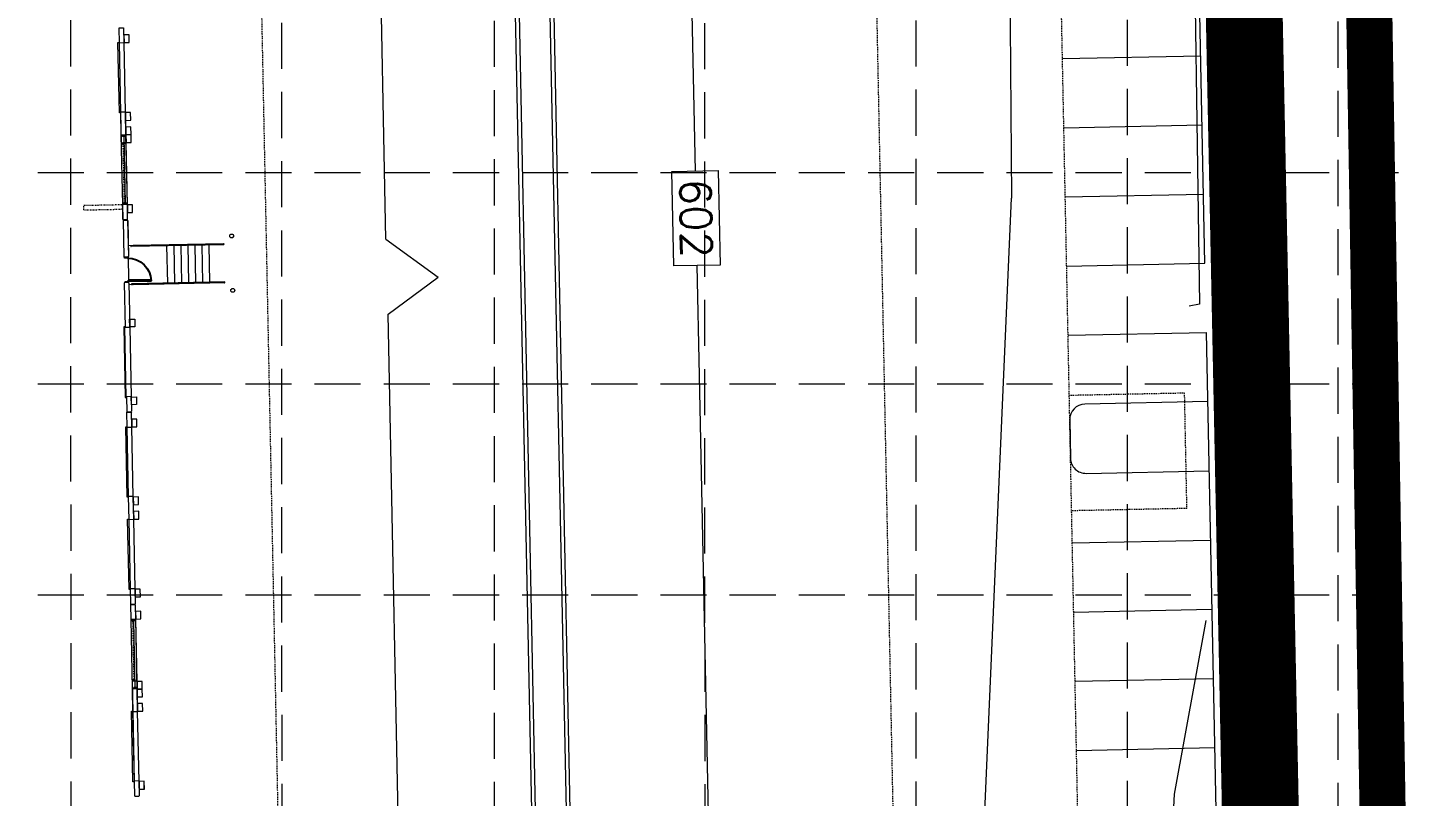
# Model space of a CAD drawing. Extents: x 2140663 to 2528301, y 336313 to 7007653.
# Drawn here: x 2528019.6 to 2528199.6, y 7006747.2 to 7006847.1 of the extents above; entities that cross this region are included whole.
import ezdxf

# ---------------------------------------------------------------- set-up
doc = ezdxf.new("R2010")
doc.units = 0
doc.header["$MEASUREMENT"] = 0
for name, pattern in [('HIDDEN', [0.375, 0.25, -0.125]), ('PHANTOM2', [1.25, 0.625, -0.125, 0.125, -0.125, 0.125, -0.125]), ('xdrc002ar$0$HIDDEN2', [0.1875, 0.125, -0.0625]), ('xdrc002pt$0$HIDDEN2', [0.1875, 0.125, -0.0625])]:
    doc.linetypes.add(name, pattern=pattern)
for name, color, linetype in [('1 PROPOSED CONTOURS', 43, 'Continuous'), ('1 SILT FENCE', 200, 'Continuous'), ('GRID', 254, 'HIDDEN'), ('LIMITS OF DISTURBANCE', 1, 'HIDDEN'), ('xdrc002ar$0$BASE1$0$ADO', 8, 'Continuous'), ('xdrc002ar$0$BASE1$0$AFL', 1, 'Continuous'), ('xdrc002ar$0$BASE1$0$AFLHR', 7, 'Continuous'), ('xdrc002ar$0$BASE1$0$AFLST', 1, 'Continuous'), ('xdrc002ar$0$BASE1$0$awa', 7, 'Continuous'), ('xdrc002ar$0$BASE1$0$awaWING', 1, 'xdrc002ar$0$HIDDEN2'), ('xdrc002ar$0$WINDOWS', 8, 'Continuous'), ('xdrc002ar$0$xdrc002ar$0$C-PKNG-FACE-N', 1, 'Continuous'), ('xdrc002ar$0$xdrc002ar$0$C-PKNG-STRP-N', 6, 'Continuous'), ('xdrc002ar$0$XR3$0$BASE1$0$ADO', 3, 'Continuous'), ('xdrc002ar$0$XR3$0$BASE1$0$AFL', 1, 'Continuous'), ('xdrc002ar$0$XR3$0$BASE1$0$AFLHR', 2, 'Continuous'), ('xdrc002ar$0$XR3$0$BASE1$0$AFLST', 2, 'Continuous'), ('xdrc002ar$0$XR3$0$BASE1$0$awa', 4, 'Continuous'), ('xdrc002ar$0$XR3$0$WINDOWS', 2, 'Continuous'), ('xdrc002pt$0$V-ESMT-ACCS-N', 2, 'xdrc002pt$0$HIDDEN2'), ('xdrc002pt$0$V-ESMT-STRM-N', 2, 'xdrc002pt$0$HIDDEN2'), ('xdrc002pt$0$V-ESMT-WATR-N', 2, 'xdrc002pt$0$HIDDEN2'), ('xdrc002pt$0$v-prop-line', 3, 'PHANTOM2'), ('xdrc002STM$0$C-STRM-PIPE-N', 5, 'Continuous')]:
    doc.layers.add(name, color=color, linetype=linetype)
doc.styles.get("Standard").update_dxf_attribs({"font": 'ARIAL.TTF'})

# ---------------------------------------------------------------- blocks, each defined once
blk = doc.blocks.new('xdrc002ar$0$XR3$0$A$C228123AE')
at = {"layer": 'xdrc002ar$0$XR3$0$BASE1$0$ADO', "lineweight": 0}
for points in [[(22.61683327611536, 15.75429074559361), (22.61683327611536, 17.50429074559361), (132.6168332761154, 17.50429074559361), (132.6168332761154, 15.75429074559361)], [(166.6168332761154, 15.75429074559361), (166.6168332761154, 17.50429074559361), (276.6168332761154, 17.50429074559361), (276.6168332761154, 15.75429074559361)]]:
    blk.add_lwpolyline(points, close=True, dxfattribs=at)
at = {"layer": 'xdrc002ar$0$XR3$0$BASE1$0$AFL', "lineweight": 0}
for p, q in [((22.86683327844366, 8.004440076649189), (132.3668332770467, 8.004440076649189)), ((166.866833277978, 8.004440076649189), (276.366833276581, 8.004440076649189))]:
    blk.add_line(p, q, dxfattribs=at)
for points in [[(10.86683327844366, 8.004440078511834), (10.86683327844366, 0.004440078511834145), (22.86683327844366, 0.004440078511834145), (22.86683327844366, 8.004440078511834)], [(132.3668332770467, 8.004440078511834), (132.3668332770467, 0.004440078511834145), (144.3668332770467, 0.004440078511834145), (144.3668332770467, 8.004440078511834)], [(154.866833277978, 8.004440077580512), (154.866833277978, 0.00444007758051157), (166.866833277978, 0.00444007758051157), (166.866833277978, 8.004440077580512)], [(276.366833276581, 8.004440077580512), (276.366833276581, 0.00444007758051157), (288.366833276581, 0.00444007758051157), (288.366833276581, 8.004440077580512)]]:
    blk.add_lwpolyline(points, close=True, dxfattribs=at)
at = {"layer": 'xdrc002ar$0$XR3$0$BASE1$0$awa', "lineweight": 0}
for p, q in [((-0.008166723418980837, 15.25444007758051), (23.61683327611536, 15.25444007664919)), ((-0.008166723418980837, 15.25444007758051), (-0.008166723418980837, 8.754440076649189)), ((0.7418332765810192, 8.004440076649189), (-0.008166723418980837, 8.754440076649189)), ((0.7418332765810192, 8.004440076649189), (22.86683327658102, 8.004440076649189)), ((23.61683327658102, 8.754440076649189), (22.86683327658102, 8.004440076649189)), ((23.61683327658102, 8.754440076649189), (23.61683327611536, 15.25444007664919)), ((131.6168332770467, 8.754440078511834), (131.616833276581, 15.25444007851183)), ((131.6168332761154, 15.25444007758051), (167.6168332756497, 15.25444007571787)), ((131.6168332770467, 8.754440078511834), (132.3668332770467, 8.004440078511834)), ((132.3668332770467, 8.004440078511834), (166.866833277978, 8.004440076649189)), ((166.866833276581, 8.004440076649189), (167.616833276581, 8.754440076649189)), ((167.616833276581, 8.754440076649189), (167.6168332756497, 15.25444007851183)), ((275.616833276581, 8.754440077580512), (275.6168332756497, 15.25444007758051)), ((275.6168332761154, 15.25444007664919), (299.241833276581, 15.25444007758051)), ((276.366833276581, 8.004440077580512), (275.616833276581, 8.754440077580512)), ((276.366833276581, 8.004440077580512), (298.491833276581, 8.004440077580512)), ((299.241833276581, 8.754440077580512), (298.491833276581, 8.004440077580512)), ((299.241833276581, 15.25444007758051), (299.241833276581, 8.754440077580512))]:
    blk.add_line(p, q, dxfattribs=at)
blk = doc.blocks.new('xdrc002ar$0$XR3$0$A$C65600574')
at = {"layer": 'xdrc002ar$0$XR3$0$BASE1$0$awa', "lineweight": 0}
blk.add_line((107.9999999990687, -6.499690967611969), (107.9999999897555, -1.999690865166485), dxfattribs=at)
at = {"layer": 'xdrc002ar$0$XR3$0$WINDOWS', "linetype": 'Continuous', "lineweight": 0}
for p, q in [((9.313225746154785e-09, -1.999690865166485), (2.000000009313226, -1.999690867960453)), ((4.656612873077393e-09, -6.499690865166485), (2.000000004656613, -6.499690867960453)), ((2.000000004656613, -6.49969086702913), (2.000000009313226, -1.999690867960453)), ((2.000000007916242, -4.248930997215211), (105.9999999920838, -4.248931059613824)), ((107.9999999897555, -1.999690865166485), (105.9999999897555, -1.999690867960453)), ((105.9999999944121, -6.49969086702913), (105.9999999897555, -1.999690867960453)), ((107.9999999944121, -6.499690865166485), (105.9999999944121, -6.499690867960453))]:
    blk.add_line(p, q, dxfattribs=at)
blk = doc.blocks.new('xdrc002ar$0$XR3$0$BASE1$0$36D')
at = {"layer": 'xdrc002ar$0$XR3$0$BASE1$0$ADO'}
blk.add_lwpolyline([(-1.75, 1.000444171950221e-11), (0, 1.000444171950221e-11), (0, -35.99999999999), (-1.75, -35.99999999999)], close=True, dxfattribs=at)
blk.add_arc((0, 1.000444171950221e-11), 36, 180, 270, dxfattribs=at)
blk = doc.blocks.new('xdrc002ar$0$BASE1$0$36D')
at = {"layer": 'xdrc002ar$0$BASE1$0$ADO'}
blk.add_lwpolyline([(-1.75, 1.000444171950221e-11), (0, 1.000444171950221e-11), (0, -35.99999999999), (-1.75, -35.99999999999)], close=True, dxfattribs=at)
blk.add_arc((0, 1.000444171950221e-11), 36, 180, 270, dxfattribs=at)

msp = doc.modelspace()

# ---------------------------------------------------------------- linework, layer by layer
at = {"layer": '1 PROPOSED CONTOURS', "color": 43, "lineweight": 0}
for p, q in [((2528139.151514689, 7006630.261487339, 603), (2528147.614648352, 7006824.965264781, 603)), ((2528066.208964427, 7006819.631308995, 602.3000000000001), (2528073.018217945, 7006814.691893633, 602.3000000000001)), ((2528066.515699204, 7006809.89845164, 602.3000000000001), (2528073.018217945, 7006814.691893633, 602.3000000000001)), ((2528168.82980353, 7006747.454853628, 604), (2528172.913409457, 7006770.03520913, 604)), ((2528167.03874684, 7006715.701436706, 604), (2528168.82980353, 7006747.454853628, 604))]:
    msp.add_line(p, q, dxfattribs=at)
for points, elevation in [([(2528169.346842872, 7006998.256727895), (2528172.074423329, 7006811.171618844)], 604), ([(2528105.482847665, 7006875.827245364), (2528106.443631815, 7006828.500263252)], 602)]:
    msp.add_lwpolyline(points, dxfattribs=dict(at, elevation=elevation))
at = {"layer": '1 PROPOSED CONTOURS', "color": 43, "lineweight": 0, "extrusion": (0.9998104067349667, 0.01947178945193209, 0), "elevation": 2664022.221226164}
msp.add_lwpolyline([(6956265.212556098, 602.0000000000002), (6956350.237185359, 602.0000000000002)], dxfattribs=at)
at = {"layer": '1 PROPOSED CONTOURS', "color": 43, "lineweight": 0, "extrusion": (0.9999744687401422, 0.007145758733033833, 0), "elevation": 2578152.148541025}
msp.add_lwpolyline([(6988608.793416271, 603.0000000000005), (6988580.539300046, 603.0000000000005)], dxfattribs=at)
at = {"layer": '1 PROPOSED CONTOURS', "color": 43, "linetype": 'Continuous', "lineweight": 0, "elevation": 602}
for points in [[(2528103.444249818, 7006828.439372855), (2528109.443013811, 7006828.561153648)], [(2528103.693610488, 7006816.156189442), (2528103.444249818, 7006828.439372855)], [(2528109.443013811, 7006828.561153648), (2528109.692374481, 7006816.277970235)], [(2528109.692374481, 7006816.277970235), (2528103.693610488, 7006816.156189442)]]:
    msp.add_lwpolyline(points, dxfattribs=at)
at = {"layer": '1 PROPOSED CONTOURS', "color": 43, "lineweight": 0, "extrusion": (0.9997939987634177, 0.02029679867997132, 0), "elevation": 2669801.838033144}
msp.add_lwpolyline([(6954060.331685457, 602.0000000000005), (6954046.018699139, 602.0000000000005)], dxfattribs=at)
at = {"layer": '1 PROPOSED CONTOURS', "color": 43, "lineweight": 0, "extrusion": (0.1709380175288636, -0.9852817841426391, 0), "elevation": -6471522.689949432}
msp.add_lwpolyline([(3688692.302983033, 604.0000000000005), (3688690.942258601, 604.0000000000005)], dxfattribs=at)
at = {"layer": '1 PROPOSED CONTOURS', "color": 43, "lineweight": 0, "extrusion": (0.9997988224642941, 0.02005778150770836, 0), "elevation": 2668098.987516667}
msp.add_lwpolyline([(6954531.90287167, 602), (6954692.87989426, 602)], dxfattribs=at)
at = {"layer": '1 PROPOSED CONTOURS', "color": 43, "lineweight": 0, "extrusion": (1, 0, 0), "elevation": 2528066.515699204}
msp.add_lwpolyline([(7006809.89845164, 602), (7006809.89845164, 602)], dxfattribs=at)
at = {"layer": '1 PROPOSED CONTOURS', "color": 43, "lineweight": 0, "extrusion": (0.9997939987636363, 0.02029679866920644, 0), "elevation": 2669801.837958269}
msp.add_lwpolyline([(6954046.018727887, 602.0000000000005), (6953970.001200658, 602.0000000000005)], dxfattribs=at)
at = {"layer": '1 SILT FENCE', "color": 200, "linetype": 'Continuous', "lineweight": 0, "const_width": 10}
msp.add_lwpolyline([(2528168.460361803, 7007314.088755522), (2528191.704482488, 7006166.984500946), (2528187.14873196, 7006166.984500946)], dxfattribs=at)
at = {"layer": 'GRID', "color": 253, "linetype": 'HIDDEN', "lineweight": 0, "ltscale": 24}
for p, q in [((2528025.314863435, 7006032.117452909), (2528025.21406728, 7007624.562990395)), ((2528052.75125109, 7006031.787906426), (2528052.67153935, 7007624.562990395)), ((2528080.45980197, 7006032.041801908), (2528080.250281271, 7007625.178615601)), ((2528107.768453324, 7006031.75605775), (2528107.707753342, 7007625.178615601)), ((2528135.250571348, 7006032.092152752), (2528135.16522541, 7007625.178615601)), ((2528162.759365419, 7006032.184476493), (2528162.622697481, 7007625.178615601)), ((2528190.162709506, 7006031.94567379), (2528190.080169552, 7007625.178615601)), ((2527228.947377252, 7006828.296300367), (2528272.331315909, 7006828.296300367)), ((2527228.947377252, 7006800.838828297), (2528272.331315909, 7006800.838828297)), ((2527228.947377252, 7006773.381356229), (2528272.331315909, 7006773.381356229))]:
    msp.add_line(p, q, dxfattribs=at)
at = {"layer": 'LIMITS OF DISTURBANCE', "ltscale": 70, "const_width": 6}
msp.add_lwpolyline([(2527323.279507909, 7007478.034385583), (2527323.279507909, 7007463.102355542), (2527345.362386929, 7006446.874516389, 0.3527120601780434), (2527681.725039883, 7006131.321992346), (2528205.897920626, 7006144.525554366), (2528183.386823632, 7007495.015237641)], format="xyb", close=True, dxfattribs=at)
at = {"layer": 'xdrc002ar$0$BASE1$0$ADO', "color": 7, "lineweight": 0}
for points in [[(2528031.709984405, 7006836.063790039), (2528031.564181173, 7006836.060830049), (2528031.378124644, 7006845.225604652), (2528031.523927876, 7006845.228564642)], [(2528032.236359329, 7006817.319932267), (2528032.632110959, 7006817.327966526), (2528032.635493805, 7006817.161334261), (2528032.239742175, 7006817.153300001)], [(2528032.300633403, 7006814.153919222), (2528032.696385032, 7006814.161953481), (2528032.699767879, 7006813.995321216), (2528032.304016248, 7006813.987286957)], [(2528032.274918787, 7006808.236245873), (2528032.129115555, 7006808.233285883), (2528032.315172084, 7006799.068511279), (2528032.460975316, 7006799.07147127)], [(2528033.47582911, 7006749.081791617), (2528033.330025878, 7006749.078831627), (2528033.14396935, 7006758.243606229), (2528033.289772581, 7006758.246566219)]]:
    msp.add_lwpolyline(points, close=True, dxfattribs=at)
at = {"layer": 'xdrc002ar$0$BASE1$0$ADO', "lineweight": 0}
for points in [[(2528032.72483731, 7006786.074154662), (2528032.579034077, 7006786.071194671), (2528032.392977559, 7006795.23596934), (2528032.538780792, 7006795.238929331)], [(2528032.968402206, 7006774.076631458), (2528032.822598973, 7006774.073671468), (2528032.636542455, 7006783.238446137), (2528032.782345688, 7006783.241406128)]]:
    msp.add_lwpolyline(points, close=True, dxfattribs=at)
at = {"layer": 'xdrc002ar$0$BASE1$0$AFL', "color": 7, "lineweight": 0}
for p, q in [((2528032.816270305, 7006846.234168862), (2528032.149741244, 7006846.220637478)), ((2528032.149741244, 7006846.220637478), (2528032.170038319, 7006845.220843885)), ((2528032.170038319, 7006845.220843885), (2528032.836567381, 7006845.234375269)), ((2528032.355249137, 7006836.097727348), (2528032.170038319, 7006845.220843885)), ((2528032.836567381, 7006845.234375269), (2528032.816270305, 7006846.234168862)), ((2528033.021778198, 7006836.111258731), (2528032.355249137, 7006836.097727348)), ((2528032.355249137, 7006836.097727348), (2528032.375546213, 7006835.097933755)), ((2528032.375546213, 7006835.097933755), (2528033.042075274, 7006835.111465139)), ((2528033.042075274, 7006835.111465139), (2528033.021778198, 7006836.111258731)), ((2528033.080132292, 7006833.236852152), (2528032.41360323, 7006833.223320769)), ((2528032.41360323, 7006833.223320769), (2528032.433900306, 7006832.223527175)), ((2528033.100429367, 7006832.237058559), (2528033.080132292, 7006833.236852152)), ((2528032.433900306, 7006832.223527175), (2528033.100429367, 7006832.237058559)), ((2528033.265343109, 7006824.113735615), (2528032.598814047, 7006824.100204231)), ((2528032.598814047, 7006824.100204231), (2528032.619111123, 7006823.100410638)), ((2528033.285640185, 7006823.113942022), (2528033.265343109, 7006824.113735615)), ((2528032.619111123, 7006823.100410638), (2528033.285640185, 7006823.113942022)), ((2528032.900732154, 7006809.228318708), (2528033.567261217, 7006809.241850092)), ((2528032.92102923, 7006808.228525116), (2528032.900732154, 7006809.228318708)), ((2528033.567261217, 7006809.241850092), (2528033.587558293, 7006808.2420565)), ((2528033.587558293, 7006808.2420565), (2528032.92102923, 7006808.228525116)), ((2528032.92102923, 7006808.228525116), (2528033.106240048, 7006799.105408578)), ((2528033.106240048, 7006799.105408578), (2528033.77276911, 7006799.118939962)), ((2528033.126537123, 7006798.105614985), (2528033.106240048, 7006799.105408578)), ((2528033.77276911, 7006799.118939962), (2528033.793066186, 7006798.119146369)), ((2528033.793066186, 7006798.119146369), (2528033.126537123, 7006798.105614985)), ((2528033.370102046, 7006786.10809197), (2528033.18489124, 7006795.231208572)), ((2528033.613666942, 7006774.110568766), (2528033.428456136, 7006783.233685369)), ((2528034.338550099, 7006771.249693557), (2528033.672021037, 7006771.236162173)), ((2528033.672021037, 7006771.236162173), (2528033.692318114, 7006770.236368579)), ((2528033.692318114, 7006770.236368579), (2528034.358847175, 7006770.249899963)), ((2528034.358847175, 7006770.249899963), (2528034.338550099, 7006771.249693557)), ((2528034.523760917, 7006762.12657702), (2528033.857231855, 7006762.113045636)), ((2528033.857231855, 7006762.113045636), (2528033.877528931, 7006761.113252043)), ((2528033.877528931, 7006761.113252043), (2528034.544057992, 7006761.126783427)), ((2528034.544057992, 7006761.126783427), (2528034.523760917, 7006762.12657702)), ((2528034.58211501, 7006759.25217044), (2528033.915585948, 7006759.238639056)), ((2528033.915585948, 7006759.238639056), (2528033.935883024, 7006758.238845462)), ((2528034.602412086, 7006758.252376846), (2528034.58211501, 7006759.25217044)), ((2528033.935883024, 7006758.238845462), (2528034.602412086, 7006758.252376846)), ((2528034.121093841, 7006749.115728927), (2528033.935883024, 7006758.238845462)), ((2528034.787622903, 7006749.129260311), (2528034.121093841, 7006749.115728927)), ((2528034.121093841, 7006749.115728927), (2528034.141390917, 7006748.115935333)), ((2528034.141390917, 7006748.115935333), (2528034.807919979, 7006748.129466717)), ((2528034.807919979, 7006748.129466717), (2528034.787622903, 7006749.129260311))]:
    msp.add_line(p, q, dxfattribs=at)
for points in [[(2528033.18489124, 7006795.231208572), (2528033.851420307, 7006795.244739955), (2528033.831123232, 7006796.244533556), (2528033.164594165, 7006796.231002172)], [(2528033.390399121, 7006785.10829837), (2528034.056928188, 7006785.121829753), (2528034.036631113, 7006786.121623353), (2528033.370102046, 7006786.10809197)], [(2528033.428456136, 7006783.233685369), (2528034.094985202, 7006783.247216752), (2528034.074688128, 7006784.247010352), (2528033.408159061, 7006784.233478969)], [(2528033.633964017, 7006773.110775166), (2528034.300493084, 7006773.124306549), (2528034.280196009, 7006774.12410015), (2528033.613666942, 7006774.110568766)]]:
    msp.add_lwpolyline(points, close=True, dxfattribs=at)
at = {"layer": 'xdrc002ar$0$BASE1$0$AFLHR', "color": 7, "lineweight": 0}
for p, q in [((2528043.20448895, 7006819.001232425), (2528032.706656223, 7006818.788113128)), ((2528045.123297138, 7006818.915160955), (2528033.101771949, 7006818.671108772)), ((2528045.120760004, 7006819.040135154), (2528033.352099899, 7006818.801216452)), ((2528043.307665753, 7006813.918948327), (2528032.809833025, 7006813.70582903)), ((2528045.221399671, 7006814.082825255), (2528033.19987153, 7006813.838773011)), ((2528045.223936806, 7006813.957851056), (2528033.455276702, 7006813.718932354))]:
    msp.add_line(p, q, dxfattribs=at)
for centre, start, end in [((2528033.100503382, 7006818.73359587), 91.16301711377088, 271.1630171137709), ((2528045.122028571, 7006818.977648053), 271.1630171137709, 91.16301711377088), ((2528033.20114305, 7006813.776285972), 91.16301711377088, 271.1630171137709), ((2528045.222668238, 7006814.020338155), 271.1630171137709, 91.16301711377088)]:
    msp.add_arc(centre, 0.06249997500000001, start, end, dxfattribs=at)
at = {"layer": 'xdrc002ar$0$BASE1$0$AFLST', "color": 7, "lineweight": 0}
for p, q in [((2528037.708161323, 7006818.764624309), (2528037.806263857, 7006813.932288609)), ((2528038.624638783, 7006818.783229962), (2528038.722741317, 7006813.950894262)), ((2528039.541116244, 7006818.801835614), (2528039.639218777, 7006813.969499914)), ((2528040.457593704, 7006818.820441267), (2528040.555696237, 7006813.988105567)), ((2528041.374071164, 7006818.839046921), (2528041.472173697, 7006814.00671122)), ((2528042.290548624, 7006818.857652573), (2528042.388651157, 7006814.025316873)), ((2528043.207026084, 7006818.876258226), (2528043.305128618, 7006814.043922526)), ((2528032.797570209, 7006814.309870993), (2528032.734987559, 7006817.392567905)), ((2528032.805181612, 7006813.934948395), (2528032.800530198, 7006814.16406776))]:
    msp.add_line(p, q, dxfattribs=at)
for centre in [(2528046.165437717, 7006820.061549083), (2528046.309208671, 7006812.979677799)]:
    msp.add_circle(centre, 0.2499999000000001, dxfattribs=at)
at = {"layer": 'xdrc002ar$0$BASE1$0$awa', "color": 7, "lineweight": 0}
for p, q in [((2528031.527305056, 7006847.114437604), (2528032.068859919, 7006847.125431853)), ((2528031.567264924, 7006845.146093968), (2528031.527305056, 7006847.114437604)), ((2528032.068859919, 7006847.125431853), (2528032.132615586, 7006847.064213322)), ((2528032.170038319, 7006845.220843885), (2528032.132615586, 7006847.064213322)), ((2528032.170038319, 7006845.220843885), (2528032.108819787, 7006845.157088218)), ((2528032.108819787, 7006845.157088218), (2528031.567264924, 7006845.146093968)), ((2528032.29149347, 7006836.158945881), (2528031.749938607, 7006836.147951632)), ((2528031.831126911, 7006832.14877726), (2528031.749938607, 7006836.147951632)), ((2528032.355249137, 7006836.097727348), (2528032.29149347, 7006836.158945881)), ((2528032.433900306, 7006832.223527175), (2528032.355249137, 7006836.097727348)), ((2528032.372681774, 7006832.159771509), (2528031.831126911, 7006832.14877726)), ((2528032.372656021, 7006832.159770986), (2528031.997733416, 7006832.15215958)), ((2528032.372681774, 7006832.159771509), (2528032.433900306, 7006832.223527175)), ((2528032.535058381, 7006824.161422764), (2528031.993503517, 7006824.150428515)), ((2528032.033463386, 7006822.182084878), (2528031.993503517, 7006824.150428515)), ((2528032.535058381, 7006824.161422764), (2528032.598814047, 7006824.100204231)), ((2528032.636236781, 7006822.256834794), (2528032.598814047, 7006824.100204231)), ((2528032.033463386, 7006822.182084878), (2528032.575018249, 7006822.193079127)), ((2528032.034731056, 7006822.119641952), (2528032.576285919, 7006822.130636202)), ((2528032.034731056, 7006822.119641952), (2528032.132214163, 7006817.317817989)), ((2528032.636236781, 7006822.256834794), (2528032.575018249, 7006822.193079127)), ((2528032.640041586, 7006822.069417669), (2528032.576285919, 7006822.130636202)), ((2528032.640041586, 7006822.069417669), (2528032.734987558, 7006817.392567905)), ((2528032.673769026, 7006817.328812238), (2528032.132214163, 7006817.317817989)), ((2528032.734987558, 7006817.392567905), (2528032.673769026, 7006817.328812238)), ((2528032.741425945, 7006813.996166928), (2528032.199871082, 7006813.985172678)), ((2528032.199871082, 7006813.985172678), (2528032.318255835, 7006808.153775198)), ((2528032.805181612, 7006813.934948395), (2528032.741425945, 7006813.996166928)), ((2528032.805181612, 7006813.934948395), (2528032.92102923, 7006808.228525116)), ((2528032.859810698, 7006808.164769448), (2528032.318255835, 7006808.153775198)), ((2528032.92102923, 7006808.228525116), (2528032.859810698, 7006808.164769448)), ((2528033.042484381, 7006799.166627111), (2528032.500929518, 7006799.155632862)), ((2528032.500929518, 7006799.155632862), (2528032.540889386, 7006797.187289226)), ((2528033.106240048, 7006799.105408578), (2528033.042484381, 7006799.166627111)), ((2528033.106240048, 7006799.105408578), (2528033.143662781, 7006797.262039141)), ((2528032.540889386, 7006797.187289226), (2528033.082444249, 7006797.198283475)), ((2528033.082444249, 7006797.198283475), (2528033.143662781, 7006797.262039141)), ((2528033.04958485, 7006772.1299623), (2528033.591139713, 7006772.140956549)), ((2528033.089544718, 7006770.161618663), (2528033.04958485, 7006772.1299623)), ((2528033.591139713, 7006772.140956549), (2528033.65489538, 7006772.079738016)), ((2528033.692318114, 7006770.236368579), (2528033.65489538, 7006772.079738016)), ((2528033.631099581, 7006770.172612913), (2528033.089544718, 7006770.161618663)), ((2528033.631073833, 7006770.17261239), (2528033.256151228, 7006770.165000985)), ((2528033.692318114, 7006770.236368579), (2528033.631099581, 7006770.172612913)), ((2528033.793476188, 7006762.174264169), (2528033.251921325, 7006762.163269918)), ((2528033.333109629, 7006758.164095546), (2528033.251921325, 7006762.163269918)), ((2528033.857231855, 7006762.113045636), (2528033.793476188, 7006762.174264169)), ((2528033.935883024, 7006758.238845462), (2528033.857231855, 7006762.113045636)), ((2528033.874664492, 7006758.175089797), (2528033.333109629, 7006758.164095546)), ((2528033.874664492, 7006758.175089797), (2528033.935883024, 7006758.238845462)), ((2528034.057338174, 7006749.176947458), (2528033.515783312, 7006749.165953209)), ((2528033.55574318, 7006747.197609573), (2528033.515783312, 7006749.165953209)), ((2528034.057338174, 7006749.176947458), (2528034.121093841, 7006749.115728927)), ((2528034.158516575, 7006747.272359489), (2528034.121093841, 7006749.115728927)), ((2528033.55574318, 7006747.197609573), (2528034.097298043, 7006747.208603822)), ((2528034.158516575, 7006747.272359489), (2528034.097298043, 7006747.208603822))]:
    msp.add_line(p, q, dxfattribs=at)
at = {"layer": 'xdrc002ar$0$BASE1$0$awa', "lineweight": 0}
for p, q in [((2528032.542157974, 7006797.124802307), (2528033.083712841, 7006797.135796556)), ((2528032.58211784, 7006795.156458656), (2528032.542157974, 7006797.124802307)), ((2528033.083712841, 7006797.135796556), (2528033.147468508, 7006797.074578023)), ((2528033.18489124, 7006795.231208572), (2528033.147468508, 7006797.074578023)), ((2528033.123672707, 7006795.167452905), (2528032.58211784, 7006795.156458656)), ((2528033.18489124, 7006795.231208572), (2528033.123672707, 7006795.167452905)), ((2528033.306346379, 7006786.169310503), (2528032.764791512, 7006786.158316254)), ((2528032.825682736, 7006783.158935453), (2528032.764791512, 7006786.158316254)), ((2528033.370102046, 7006786.10809197), (2528033.306346379, 7006786.169310503)), ((2528033.428456136, 7006783.233685369), (2528033.370102046, 7006786.10809197)), ((2528033.367237603, 7006783.169929702), (2528032.825682736, 7006783.158935453)), ((2528033.367237603, 7006783.169929702), (2528033.428456136, 7006783.233685369)), ((2528033.549911275, 7006774.171787299), (2528033.008356408, 7006774.16079305)), ((2528033.048316274, 7006772.1924494), (2528033.008356408, 7006774.16079305)), ((2528033.549911275, 7006774.171787299), (2528033.613666942, 7006774.110568766)), ((2528033.651089674, 7006772.267199316), (2528033.613666942, 7006774.110568766)), ((2528033.048316274, 7006772.1924494), (2528033.589871141, 7006772.203443648)), ((2528033.651089674, 7006772.267199316), (2528033.589871141, 7006772.203443648))]:
    msp.add_line(p, q, dxfattribs=at)
at = {"layer": 'xdrc002ar$0$BASE1$0$awaWING', "color": 7, "lineweight": 0, "ltscale": 0.5}
for p, q in [((2528026.994535552, 7006824.048943131), (2528026.933317019, 7006823.985187465)), ((2528026.944311269, 7006823.443632605), (2528026.933317019, 7006823.985187465)), ((2528026.994535552, 7006824.048943131), (2528031.868529318, 7006824.147891376)), ((2528031.932284985, 7006824.086672843), (2528031.868529318, 7006824.147891376)), ((2528031.932284985, 7006824.086672843), (2528031.943279235, 7006823.545117982)), ((2528026.944311269, 7006823.443632605), (2528031.943279235, 7006823.545117982))]:
    msp.add_line(p, q, dxfattribs=at)
at = {"layer": 'xdrc002ar$0$WINDOWS', "color": 7, "linetype": 'Continuous', "lineweight": 0}
for p, q in [((2528031.83108868, 7006832.148776886), (2528031.834471527, 7006831.982144621)), ((2528032.209394125, 7006831.989756024), (2528031.834471527, 7006831.982144621)), ((2528032.206011278, 7006832.156388291), (2528032.209394125, 7006831.989756024)), ((2528032.598814047, 7006824.100204231), (2528032.433900306, 7006832.223527175)), ((2528032.36500504, 7006824.324671812), (2528031.990082442, 7006824.317060409)), ((2528031.993465288, 7006824.150428144), (2528031.990082442, 7006824.317060409)), ((2528032.368387885, 7006824.158039547), (2528032.36500504, 7006824.324671812)), ((2528033.089671727, 7006770.153478988), (2528033.093054573, 7006769.986846722)), ((2528033.467977171, 7006769.994458126), (2528033.093054573, 7006769.986846722)), ((2528033.464594325, 7006770.161090392), (2528033.467977171, 7006769.994458126)), ((2528033.857231855, 7006762.113045636), (2528033.692318114, 7006770.236368579)), ((2528033.623588086, 7006762.329373913), (2528033.248665488, 7006762.32176251)), ((2528033.252048334, 7006762.155130245), (2528033.248665488, 7006762.32176251)), ((2528033.626970931, 7006762.162741648), (2528033.623588086, 7006762.329373913))]:
    msp.add_line(p, q, dxfattribs=at)
at = {"layer": 'xdrc002ar$0$WINDOWS', "color": 7, "linetype": 'xdrc002ar$0$HIDDEN2', "lineweight": 0}
for p, q in [((2528032.021869516, 7006831.985949038), (2528032.177480437, 7006824.320864826)), ((2528033.280452562, 7006769.990651138), (2528033.436063482, 7006762.325566926))]:
    msp.add_line(p, q, dxfattribs=at)
at = {"layer": 'xdrc002ar$0$xdrc002ar$0$C-PKNG-FACE-N', "color": 7, "lineweight": 0}
for p, q in [((2528172.778770351, 7006816.504896604), (2528168.942337271, 7007005.465079728)), ((2528177.163267621, 7006600.550287345), (2528172.961458414, 7006807.506754559)), ((2528173.144144448, 7006798.508712494), (2528157.147448277, 7006798.183933731)), ((2528155.188457719, 7006796.143748446), (2528155.289949025, 7006791.14488222)), ((2528157.330134309, 7006789.185891662), (2528173.326830483, 7006789.510670427))]:
    msp.add_line(p, q, dxfattribs=at)
for centre, start, end in [((2528157.18804564, 7006796.18434581), 91.16310867624316, 181.163108676017), ((2528157.289536946, 7006791.185479583), 181.1631086769497, 271.1631086879783)]:
    msp.add_arc(centre, 2, start, end, dxfattribs=at)
at = {"layer": 'xdrc002ar$0$xdrc002ar$0$C-PKNG-STRP-N', "color": 7, "lineweight": 0}
for p, q in [((2528154.234424103, 7006843.133846637), (2528172.230708194, 7006843.499222762)), ((2528154.417112166, 7006834.135704591), (2528172.413396257, 7006834.501080716)), ((2528154.599800229, 7006825.137562545), (2528172.59608432, 7006825.50293867)), ((2528154.782486261, 7006816.139520479), (2528172.778770351, 7006816.504896604)), ((2528154.965172294, 7006807.141478413), (2528172.961456384, 7006807.506854539)), ((2528155.513234453, 7006780.147152256), (2528173.509518545, 7006780.512528381)), ((2528155.695922517, 7006771.149010209), (2528173.692206608, 7006771.514386336)), ((2528155.878610579, 7006762.150868164), (2528173.874894671, 7006762.516244289)), ((2528156.061298642, 7006753.152726119), (2528174.057582733, 7006753.518102244))]:
    msp.add_line(p, q, dxfattribs=at)
at = {"layer": 'xdrc002ar$0$XR3$0$BASE1$0$ADO', "color": 7, "lineweight": 0}
for points in [[(2528031.707906776, 7006836.06360488), (2528031.562103543, 7006836.060644931), (2528031.376049612, 7006845.225419587), (2528031.521852846, 7006845.228379536)], [(2528032.234276386, 7006817.319746959), (2528032.630028019, 7006817.327781105), (2528032.633410817, 7006817.161148839), (2528032.237659184, 7006817.153114692)], [(2528032.298549562, 7006814.153733896), (2528032.694301195, 7006814.161768043), (2528032.697683994, 7006813.995135777), (2528032.301932361, 7006813.98710163)], [(2528032.272833269, 7006808.236060553), (2528032.127030035, 7006808.233100605), (2528032.313083966, 7006799.06832595), (2528032.458887199, 7006799.071285899)], [(2528033.473726821, 7006749.081605957), (2528033.327923588, 7006749.078646009), (2528033.141869657, 7006758.243420665), (2528033.28767289, 7006758.246380613)]]:
    msp.add_lwpolyline(points, close=True, dxfattribs=at)
at = {"layer": 'xdrc002ar$0$XR3$0$BASE1$0$AFL', "color": 7, "lineweight": 0}
for p, q in [((2528032.353171517, 7006836.097542007), (2528032.167963286, 7006845.220658596)), ((2528032.91894371, 7006808.228339613), (2528033.10415194, 7006799.105223024)), ((2528034.118991562, 7006749.115543084), (2528033.933783331, 7006758.238659672))]:
    msp.add_line(p, q, dxfattribs=at)
for points in [[(2528032.167963286, 7006845.220658596), (2528032.834492352, 7006845.23418979), (2528032.81419556, 7006846.233983389), (2528032.147666494, 7006846.220452194)], [(2528032.37346831, 7006835.097748408), (2528033.039997375, 7006835.111279603), (2528033.019700583, 7006836.111073202), (2528032.353171517, 7006836.097542007)], [(2528032.411524795, 7006833.22313541), (2528033.078053861, 7006833.236666605), (2528033.057757069, 7006834.236460203), (2528032.391228003, 7006834.222929008)], [(2528032.617029819, 7006823.100225221), (2528033.283558885, 7006823.113756416), (2528033.263262092, 7006824.113550016), (2528032.596733026, 7006824.100018821)], [(2528032.898646917, 7006809.228133212), (2528033.565175983, 7006809.241664408), (2528033.585472776, 7006808.241870808), (2528032.918943709, 7006808.228339613)], [(2528033.10415194, 7006799.105223024), (2528033.770681006, 7006799.118754219), (2528033.790977799, 7006798.11896062), (2528033.124448733, 7006798.105429425)], [(2528033.690221822, 7006770.236182858), (2528034.356750888, 7006770.249714053), (2528034.336454095, 7006771.249507653), (2528033.669925029, 7006771.235976458)], [(2528033.895726845, 7006760.113272672), (2528034.562255911, 7006760.126803866), (2528034.541959119, 7006761.126597464), (2528033.875430053, 7006761.113066269)], [(2528033.933783331, 7006758.238659672), (2528034.600312397, 7006758.252190868), (2528034.580015604, 7006759.251984467), (2528033.913486538, 7006759.238453272)], [(2528034.139288354, 7006748.115749485), (2528034.80581742, 7006748.12928068), (2528034.785520628, 7006749.129074279), (2528034.118991562, 7006749.115543084)]]:
    msp.add_lwpolyline(points, close=True, dxfattribs=at)
at = {"layer": 'xdrc002ar$0$XR3$0$BASE1$0$AFLHR', "color": 7, "lineweight": 0}
for p, q in [((2528043.202406484, 7006819.001044007), (2528032.704573696, 7006818.787927686)), ((2528045.121214647, 7006818.914971992), (2528033.099689389, 7006818.670923218)), ((2528045.118677548, 7006819.039946192), (2528033.350017376, 7006818.801030828)), ((2528043.305581845, 7006813.91875988), (2528032.807749058, 7006813.70564356)), ((2528045.219315811, 7006814.082636265), (2528033.197787599, 7006813.838587429)), ((2528045.221852909, 7006813.957662066), (2528033.453192737, 7006813.7187467))]:
    msp.add_line(p, q, dxfattribs=at)
for centre, start, end in [((2528033.098420839, 7006818.733410318), 91.1630006841799, 271.1630006841799), ((2528045.119946097, 7006818.977459093), 271.1630006841799, 91.1630006841799), ((2528033.199059102, 7006813.776100391), 91.1630006841799, 271.1630006841799), ((2528045.22058436, 7006814.020149165), 271.1630006841799, 91.1630006841799)]:
    msp.add_arc(centre, 0.062499975, start, end, dxfattribs=at)
at = {"layer": 'xdrc002ar$0$XR3$0$BASE1$0$AFLST', "color": 7, "lineweight": 0}
for p, q in [((2528037.70607879, 7006818.764437449), (2528037.804179953, 7006813.932101721)), ((2528038.622556255, 7006818.783042842), (2528038.720657418, 7006813.950707114)), ((2528039.53903372, 7006818.801648235), (2528039.637134884, 7006813.969312508)), ((2528040.455511186, 7006818.820253627), (2528040.553612349, 7006813.9879179)), ((2528041.371988651, 7006818.838859022), (2528041.470089814, 7006814.006523293)), ((2528042.288466116, 7006818.857464414), (2528042.38656728, 7006814.025128687)), ((2528043.204943582, 7006818.876069807), (2528043.303044746, 7006814.04373408)), ((2528032.795486412, 7006814.309685525), (2528032.732904636, 7006817.392382455)), ((2528032.803097709, 7006813.934762926), (2528032.798446361, 7006814.163882292))]:
    msp.add_line(p, q, dxfattribs=at)
for centre in [(2528046.163355551, 7006820.061359826), (2528046.307124497, 7006812.9794885)]:
    msp.add_circle(centre, 0.2499999, dxfattribs=at)
at = {"layer": 'xdrc002ar$0$XR3$0$BASE1$0$awa', "color": 7, "lineweight": 0}
for p, q in [((2528031.52523056, 7006847.114252497), (2528032.066785425, 7006847.125246593)), ((2528031.56518987, 7006845.14590885), (2528031.52523056, 7006847.114252497)), ((2528032.066785425, 7006847.125246593), (2528032.130541075, 7006847.064028043)), ((2528032.167963286, 7006845.220658596), (2528032.130541075, 7006847.064028043)), ((2528032.167963286, 7006845.220658596), (2528032.106744736, 7006845.156902947)), ((2528032.106744736, 7006845.156902947), (2528031.56518987, 7006845.14590885)), ((2528032.289415868, 7006836.158760557), (2528031.747861002, 7006836.147766461)), ((2528031.808751379, 7006833.148385664), (2528031.747861002, 7006836.147766461)), ((2528032.353171517, 7006836.097542007), (2528032.289415868, 7006836.158760557)), ((2528032.411524795, 7006833.22313541), (2528032.353171517, 7006836.097542007)), ((2528032.350306245, 7006833.15937976), (2528031.808751379, 7006833.148385664)), ((2528032.350306245, 7006833.15937976), (2528032.411524795, 7006833.22313541)), ((2528032.532977377, 7006824.16123737), (2528031.991422511, 7006824.150243275)), ((2528032.031381821, 7006822.181899627), (2528031.991422511, 7006824.150243275)), ((2528032.532977377, 7006824.16123737), (2528032.596733026, 7006824.100018821)), ((2528032.634155238, 7006822.256649373), (2528032.596733026, 7006824.100018821)), ((2528032.031381821, 7006822.181899627), (2528032.572936687, 7006822.192893724)), ((2528032.032649474, 7006822.119456701), (2528032.57420434, 7006822.130450796)), ((2528032.032649474, 7006822.119456701), (2528032.130131219, 7006817.31763271)), ((2528032.634155238, 7006822.256649373), (2528032.572936687, 7006822.192893724)), ((2528032.637959989, 7006822.069232247), (2528032.57420434, 7006822.130450796)), ((2528032.637959989, 7006822.069232247), (2528032.732904636, 7006817.392382455)), ((2528032.671686085, 7006817.328626806), (2528032.13013122, 7006817.31763271)), ((2528032.732904636, 7006817.392382455), (2528032.671686085, 7006817.328626806)), ((2528032.73934206, 7006813.995981475), (2528032.197787194, 7006813.984987381)), ((2528032.197787194, 7006813.984987381), (2528032.316170293, 7006808.153589868)), ((2528032.803097709, 7006813.934762926), (2528032.73934206, 7006813.995981475)), ((2528032.803097709, 7006813.934762927), (2528032.91894371, 7006808.228339613)), ((2528032.857725159, 7006808.164583963), (2528032.316170293, 7006808.153589868)), ((2528032.91894371, 7006808.228339613), (2528032.857725159, 7006808.164583963)), ((2528033.040396291, 7006799.166441574), (2528032.498841425, 7006799.155447478)), ((2528032.498841425, 7006799.155447478), (2528032.538800735, 7006797.18710383)), ((2528033.10415194, 7006799.105223024), (2528033.040396291, 7006799.166441574)), ((2528033.10415194, 7006799.105223024), (2528033.141574152, 7006797.261853576)), ((2528032.538800735, 7006797.18710383), (2528033.080355601, 7006797.198097927)), ((2528033.080355601, 7006797.198097927), (2528033.141574152, 7006797.261853576)), ((2528033.047489095, 7006772.129776761), (2528033.589043961, 7006772.140770856)), ((2528033.087448406, 7006770.161433113), (2528033.047489095, 7006772.129776761)), ((2528033.589043961, 7006772.140770856), (2528033.652799611, 7006772.079552307)), ((2528033.690221822, 7006770.236182858), (2528033.652799611, 7006772.079552307)), ((2528033.629003271, 7006770.172427209), (2528033.087448406, 7006770.161433113)), ((2528033.690221822, 7006770.236182858), (2528033.629003271, 7006770.172427209)), ((2528033.811674403, 7006761.17428482), (2528033.270119537, 7006761.163290723)), ((2528033.331009915, 7006758.163909928), (2528033.270119537, 7006761.163290723)), ((2528033.875430053, 7006761.113066269), (2528033.811674403, 7006761.17428482)), ((2528033.933783331, 7006758.238659672), (2528033.875430053, 7006761.113066269)), ((2528033.872564781, 7006758.174904023), (2528033.331009914, 7006758.163909928)), ((2528033.872564781, 7006758.174904023), (2528033.933783331, 7006758.238659672)), ((2528034.055235913, 7006749.176761634), (2528033.513681046, 7006749.165767538)), ((2528033.553640356, 7006747.19742389), (2528033.513681046, 7006749.165767538)), ((2528034.055235913, 7006749.176761634), (2528034.118991562, 7006749.115543084)), ((2528034.156413773, 7006747.272173636), (2528034.118991562, 7006749.115543084)), ((2528033.553640356, 7006747.19742389), (2528034.095195223, 7006747.208417987)), ((2528034.156413773, 7006747.272173636), (2528034.095195223, 7006747.208417987))]:
    msp.add_line(p, q, dxfattribs=at)
at = {"layer": 'xdrc002ar$0$XR3$0$WINDOWS', "color": 7, "linetype": 'Continuous', "lineweight": 0}
for p, q in [((2528031.991422511, 7006824.150243275), (2528031.808751361, 7006833.148385663)), ((2528032.596733026, 7006824.100018821), (2528032.411524795, 7006833.22313541)), ((2528033.270119537, 7006761.163290723), (2528033.087448406, 7006770.161433113)), ((2528033.875430053, 7006761.113066269), (2528033.690221822, 7006770.236182858))]:
    msp.add_line(p, q, dxfattribs=at)
at = {"layer": 'xdrc002pt$0$V-ESMT-ACCS-N', "color": 7, "lineweight": 0}
for p, q in [((2528166.318582298, 7006248.174609453), (2528141.453073435, 7007472.903676003)), ((2528142.323527268, 7006247.687441093), (2528120.687722486, 7007313.340234162))]:
    msp.add_line(p, q, dxfattribs=at)
at = {"layer": 'xdrc002pt$0$V-ESMT-STRM-N', "color": 7, "lineweight": 0}
msp.add_line((2528061.615909888, 7006281.728490265), (2528044.540302898, 7007122.77269759), dxfattribs=at)
at = {"layer": 'xdrc002pt$0$V-ESMT-WATR-N', "color": 7, "lineweight": 0}
for p, q in [((2528170.125866898, 7006799.614351938), (2528155.12895749, 7006799.309871714)), ((2528170.430347125, 7006784.617442535), (2528170.125866898, 7006799.614351938)), ((2528170.430347125, 7006784.617442535), (2528155.433437716, 7006784.312962307))]:
    msp.add_line(p, q, dxfattribs=at)
at = {"layer": 'xdrc002pt$0$v-prop-line', "color": 7, "lineweight": 0}
msp.add_line((2528169.444881075, 7007473.471219813), (2528195.958816227, 7006167.550346503), dxfattribs=at)
at = {"layer": 'xdrc002STM$0$C-STRM-PIPE-N', "color": 5, "lineweight": 0}
for p, q in [((2528090.265886434, 7006718.02413555), (2528084.167269258, 7007018.406233497)), ((2528090.764899589, 7006718.077816218), (2528084.667166224, 7007018.416382838)), ((2528085.745593453, 7006718.977972821), (2528082.401299835, 7006883.698253482)), ((2528086.239630708, 7006719.276737818), (2528082.895337091, 7006883.997018479))]:
    msp.add_line(p, q, dxfattribs=at)

# ---------------------------------------------------------------- block references
at = {"layer": 'xdrc002ar$0$BASE1$0$ADO', "color": 7, "lineweight": 0, "xscale": -0.08333330060098763, "yscale": 0.08333330060098731, "zscale": 0.08333330000000001, "rotation": 91.16301703732766}
msp.add_blockref('xdrc002ar$0$BASE1$0$36D', (2528032.696385032, 7006814.161953481), dxfattribs=at)
at = {"layer": 'xdrc002ar$0$XR3$0$BASE1$0$ADO', "color": 7, "lineweight": 0, "xscale": -0.0833333000000012, "yscale": 0.08333329999999961, "zscale": 0.08333330000000001, "rotation": 91.16300068418002}
msp.add_blockref('xdrc002ar$0$XR3$0$BASE1$0$36D', (2528032.694301195, 7006814.161768043), dxfattribs=at)
at = {"layer": 'xdrc002ar$0$XR3$0$BASE1$0$awa', "color": 7, "linetype": 'Continuous', "lineweight": 0, "xscale": 0.08333330000000119, "yscale": 0.08333329999999961, "zscale": 0.08333330000000001, "rotation": 91.1630006841798}
for name, p in [('xdrc002ar$0$XR3$0$A$C65600574', (2528031.991422506, 7006824.150243275)), ('xdrc002ar$0$XR3$0$A$C228123AE', (2528034.317147695, 7006772.21874563)), ('xdrc002ar$0$XR3$0$A$C65600574', (2528033.270119537, 7006761.163290723))]:
    msp.add_blockref(name, p, dxfattribs=at)

# ---------------------------------------------------------------- texts
at = {"layer": '1 PROPOSED CONTOURS', "color": 43, "lineweight": 0, "insert": (2528108.463516612, 7006827.541062851, 602), "char_height": 4, "width": 15.04761904761904, "attachment_point": 1, "rotation": 271.1630007624993}
msp.add_mtext('\\Fsimplex.shx;\\W1.0000000000;\\T1.0000000000;\\o\\l602', dxfattribs=at)

doc.saveas('drawing.dxf')
